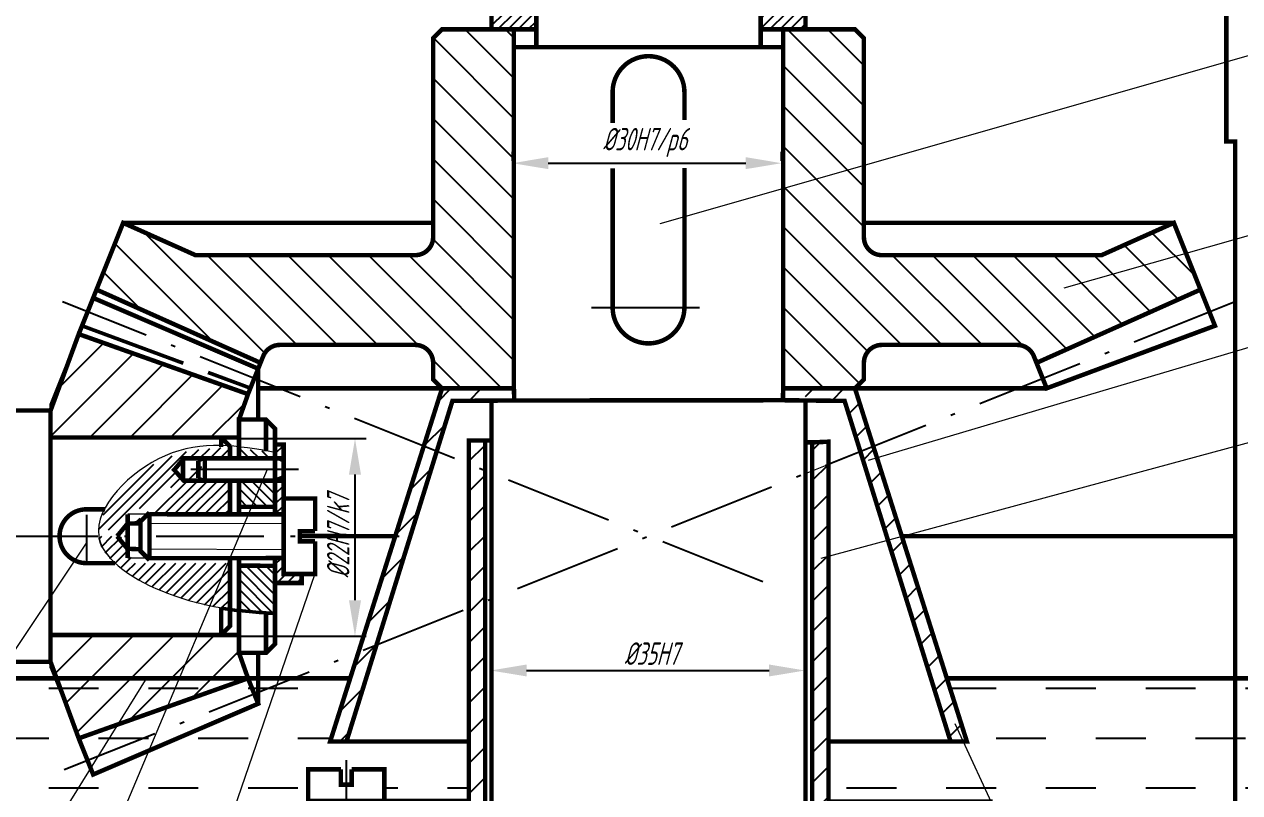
# Model space of a CAD drawing. Extents: x -10 to 1530, y -433 to 597.
# Drawn here: x 214 to 349.4, y 294 to 379.6 of the extents above; entities that cross this region are included whole.
import ezdxf

# ---------------------------------------------------------------- set-up
doc = ezdxf.new("R2010")
doc.units = 0
doc.header["$PDMODE"] = 3
doc.linetypes.add('ACAD_ISO02W100', pattern=[15, 12, -3])
doc.linetypes.add('ACAD_ISO10W100', pattern=[18.5, 12, -3, 0.5, -3])
doc.layers.get('DEFPOINTS').update_dxf_attribs({"linetype": 'CONTINUOUS'})
for name, color, linetype in [('ОСИ', 40, 'ACAD_ISO10W100'), ('ПРЕДВАРИТ', 5, 'CONTINUOUS'), ('ШТРИХОВКИ', 9, 'CONTINUOUS')]:
    doc.layers.add(name, color=color, linetype=linetype)
doc.layers.add('ОСНОВНОЙ', color=7, linetype='CONTINUOUS', lineweight=50)
doc.layers.add('РАЗМЕРЫ', color=140, linetype='CONTINUOUS', lineweight=9)
doc.styles.get("Standard").update_dxf_attribs({"font": 'txt.shx', "width": 0.6, "oblique": 15})
doc.dimstyles.get("Standard").update_dxf_attribs({"dimtxt": 2.5, "dimasz": 4, "dimexe": 1.25, "dimexo": 0.625, "dimtad": 1, "dimdec": 4, "dimdsep": 46, "dimlunit": 6, "dimtxsty": 'Standard', "dimcen": 2.5, "dimadec": 0, "dimazin": 0, "dimtfac": 1, "dimtdec": 4, "dimtmove": 0, "dimatfit": 3, "dimfxl": 0, "dimtolj": 1, "dimtzin": 0, "dimarcsym": 0})

# ---------------------------------------------------------------- blocks, each defined once
blk = doc.blocks.new('*D68')
at = {"layer": 'DEFPOINTS', "color": 0, "lineweight": 25}
for p in [(222.89, 333.4), (222.89, 311.4), (250.83, 311.4)]:
    blk.add_point(p, dxfattribs=at)
at = {"layer": 'РАЗМЕРЫ', "color": 0, "lineweight": -2}
for p, q in [((223.52, 333.4), (252.08, 333.4)), ((250.83, 329.4), (250.83, 315.4)), ((223.52, 311.4), (252.08, 311.4))]:
    blk.add_line(p, q, dxfattribs=at)
at = {"layer": 'РАЗМЕРЫ', "color": 0, "lineweight": 25}
for points in [[(250.16, 329.4), (251.5, 329.4), (250.83, 333.4)], [(250.16, 315.4), (251.5, 315.4), (250.83, 311.4)]]:
    blk.add_solid(points, dxfattribs=at)
at = {"layer": 'РАЗМЕРЫ', "color": 0, "insert": (248.96, 322.53), "char_height": 2.5, "attachment_point": 5, "rotation": 90}
blk.add_mtext('\\A1;%%c22H7/k7', dxfattribs=at)
blk = doc.blocks.new('*D76')
at = {"layer": 'DEFPOINTS', "color": 0, "lineweight": 25}
for p in [(268.37, 363.74), (298.37, 364.09), (298.37, 363.74)]:
    blk.add_point(p, dxfattribs=at)
at = {"layer": 'РАЗМЕРЫ', "color": 0, "lineweight": -2}
for p, q in [((268.37, 364.37), (268.37, 365.34)), ((298.37, 364.37), (298.37, 365.34)), ((272.37, 364.09), (294.37, 364.09))]:
    blk.add_line(p, q, dxfattribs=at)
at = {"layer": 'РАЗМЕРЫ', "color": 0, "lineweight": 25}
for points in [[(272.37, 364.76), (272.37, 363.43), (268.37, 364.09)], [(294.37, 364.76), (294.37, 363.43), (298.37, 364.09)]]:
    blk.add_solid(points, dxfattribs=at)
at = {"layer": 'РАЗМЕРЫ', "color": 0, "insert": (283.15, 366.39), "char_height": 2.5, "attachment_point": 5}
blk.add_mtext('\\A1;%%c30H7/p6', dxfattribs=at)
blk = doc.blocks.new('*D83')
at = {"layer": 'DEFPOINTS', "color": 0, "lineweight": 25}
for p in [(305.97, 468.89), (425.05, 231.44), (435.55, 231.44)]:
    blk.add_point(p, dxfattribs=at)
at = {"layer": 'РАЗМЕРЫ', "color": 0, "lineweight": -2}
for p, q in [((306.6, 468.89), (436.8, 468.89)), ((435.55, 464.89), (435.55, 235.44)), ((425.68, 231.44), (436.8, 231.44))]:
    blk.add_line(p, q, dxfattribs=at)
at = {"layer": 'РАЗМЕРЫ', "color": 0, "lineweight": 25}
for points in [[(434.88, 464.89), (436.22, 464.89), (435.55, 468.89)], [(434.88, 235.44), (436.22, 235.44), (435.55, 231.44)]]:
    blk.add_solid(points, dxfattribs=at)
at = {"layer": 'РАЗМЕРЫ', "color": 0, "insert": (433.67, 345.2), "char_height": 2.5, "attachment_point": 5, "rotation": 90}
blk.add_mtext('\\A1;238', dxfattribs=at)
blk = doc.blocks.new('*D84')
at = {"layer": 'DEFPOINTS', "color": 0, "lineweight": 25}
for p in [(51.5, 322.4), (283.37, 219.12), (283.37, 173.74)]:
    blk.add_point(p, dxfattribs=at)
at = {"layer": 'РАЗМЕРЫ', "color": 0, "lineweight": -2}
for p, q in [((51.5, 321.78), (51.5, 172.49)), ((283.37, 218.49), (283.37, 172.49)), ((55.5, 173.74), (279.37, 173.74))]:
    blk.add_line(p, q, dxfattribs=at)
at = {"layer": 'РАЗМЕРЫ', "color": 0, "lineweight": 25}
for points in [[(55.5, 174.41), (55.5, 173.07), (51.5, 173.74)], [(279.37, 174.41), (279.37, 173.07), (283.37, 173.74)]]:
    blk.add_solid(points, dxfattribs=at)
at = {"layer": 'РАЗМЕРЫ', "color": 0, "insert": (171.21, 175.62), "char_height": 2.5, "attachment_point": 5}
blk.add_mtext('\\A1;232', dxfattribs=at)
blk = doc.blocks.new('*D85')
at = {"layer": 'DEFPOINTS', "color": 0, "lineweight": 25}
for p in [(51.5, 304.73), (408.75, 231.44), (408.75, 161.1)]:
    blk.add_point(p, dxfattribs=at)
at = {"layer": 'РАЗМЕРЫ', "color": 0, "lineweight": -2}
for p, q in [((51.5, 304.1), (51.5, 159.85)), ((408.75, 230.82), (408.75, 159.85)), ((55.5, 161.1), (404.75, 161.1))]:
    blk.add_line(p, q, dxfattribs=at)
at = {"layer": 'РАЗМЕРЫ', "color": 0, "lineweight": 25}
for points in [[(55.5, 161.76), (55.5, 160.43), (51.5, 161.1)], [(404.75, 161.76), (404.75, 160.43), (408.75, 161.1)]]:
    blk.add_solid(points, dxfattribs=at)
at = {"layer": 'РАЗМЕРЫ', "color": 0, "insert": (260.38, 162.97), "char_height": 2.5, "attachment_point": 5}
blk.add_mtext('\\A1;358', dxfattribs=at)
blk = doc.blocks.new('*D93')
at = {"layer": 'DEFPOINTS', "color": 0, "lineweight": 25}
for p in [(265.96, 307.62), (300.98, 307.57), (300.98, 307.57)]:
    blk.add_point(p, dxfattribs=at)
at = {"layer": 'РАЗМЕРЫ', "color": 0, "lineweight": -2}
for p, q in [((300.98, 308.2), (300.98, 308.82)), ((269.96, 307.57), (296.98, 307.57)), ((265.96, 306.99), (265.96, 306.32))]:
    blk.add_line(p, q, dxfattribs=at)
at = {"layer": 'РАЗМЕРЫ', "color": 0, "lineweight": 25}
for points in [[(269.96, 308.24), (269.96, 306.91), (265.96, 307.57)], [(296.98, 308.24), (296.98, 306.91), (300.98, 307.57)]]:
    blk.add_solid(points, dxfattribs=at)
at = {"layer": 'РАЗМЕРЫ', "color": 0, "insert": (281.93, 309.45), "char_height": 2.5, "attachment_point": 5}
blk.add_mtext('\\A1;   %%c35H7', dxfattribs=at)

msp = doc.modelspace()

# ---------------------------------------------------------------- hatches: boundary and pattern name
at = {"layer": 'ОСНОВНОЙ', "lineweight": 25}
h = msp.add_hatch(dxfattribs=at)
h.set_pattern_fill('DASH', color=256, scale=1.75, style=0)
h.paths.add_polyline_path([(250.29589, 306.70284), (212.08867, 306.70284), (212.08867, 299.5312), (211.16046, 301.92351), (211.16046, 293.5312), (208.16046, 290.5312), (208.16046, 275.06928), (209.65047, 271.57027), (213.16046, 270.06928), (240.19443, 270.06928), (241.76288, 270.82832), (242.18682, 271.89496), (243.60228, 288.07371), (245.59467, 290.8844), (245.61724, 296.5581), (249.25919, 296.5581), (249.25919, 294.8581), (250.45919, 294.8581), (250.45919, 296.5581), (254.10114, 296.5581), (254.10114, 293.0581), (263.5255, 293.0581), (263.5255, 299.66398), (248.0647, 299.66419)])
h.paths.add_polyline_path([(316.7795, 306.70284), (358.91492, 306.70284), (358.91492, 275.06928), (357.48545, 271.56909), (353.91492, 270.06928), (326.88095, 270.06928), (325.50093, 270.62168), (324.86214, 271.99826), (323.47311, 288.07371), (321.529, 290.98278), (321.64074, 292.97931), (303.59817, 292.97931), (303.64109, 299.66419), (319.01069, 299.66419)])
at = {"layer": 'ШТРИХОВКИ'}
h = msp.add_hatch(dxfattribs=at)
h.set_pattern_fill('ANSI31', color=0, scale=1.5, style=0)
h.paths.add_polyline_path([(315.03769, 395.51219), (315.03769, 400.51219), (314.03769, 400.51219), (314.03769, 416.51219), (313.03769, 416.51219), (309.53769, 416.51219), (309.53769, 405.51219), (309.53769, 383.51616), (329.89683, 389.47652), (328.73567, 389.47652, -0.388878732), (326.74328, 391.30221), (324.53769, 416.51219), (321.03769, 416.51219), (320.03769, 416.51219), (320.03769, 404.51219), (320.03769, 400.51219), (319.03769, 400.51219), (319.03769, 395.51219), (317.03769, 394.35749)])
h.paths.add_polyline_path([(342.91492, 391.49786), (339.91492, 391.49786, -0.417324288), (337.84114, 389.47652), (329.89683, 389.47652), (309.53769, 383.51616), (309.53769, 381.68207), (342.91492, 381.68207), (342.91492, 382.49786)])
h.paths.add_polyline_path([(366.91492, 386.49786, 0.414213562), (361.91492, 391.49786), (358.91492, 391.49786), (358.91492, 382.49786), (358.91492, 378.27184), (366.91492, 380.55552)])
h.paths.add_polyline_path([(366.91492, 380.55552), (358.91492, 378.27184), (358.91492, 372.49786), (358.91492, 358.24897), (366.91492, 360.5371)])
edge = h.paths.add_edge_path()
edge.add_line((366.91492, 360.5371), (358.91492, 358.24897))
edge.add_line((358.91492, 358.24897), (358.91492, 322.5312))
edge.add_line((358.91492, 322.5312), (376.83655, 322.5312))
edge.add_spline(control_points=[(376.83655, 322.5312), (376.77273, 326.53727), (376.14313, 330.53424), (375.51353, 334.5312)], knot_values=[0, 0, 0, 0, 12.072712328, 12.072712328, 12.072712328, 12.072712328], degree=3, periodic=0)
edge.add_line((375.51353, 334.5312), (368.91492, 334.5312))
edge.add_arc((368.91492, 336.5312), 2, 180, 270, ccw=False)
edge.add_line((366.91492, 336.5312), (366.91492, 360.5371))
h = msp.add_hatch(dxfattribs=at)
h.set_pattern_fill('ANSI31', color=0, scale=0.25, style=0)
h.paths.add_polyline_path([(271.03769, 380.81604), (266.03769, 380.81604), (266.03769, 379.01219), (268.53769, 379.01219), (271.03769, 379.01219)])
h.paths.add_polyline_path([(301.03769, 380.81604), (296.03769, 380.81604), (296.03769, 379.01219), (298.53769, 379.01219), (301.03769, 379.01219)])
h = msp.add_hatch(dxfattribs=at)
h.set_pattern_fill('ANSI31', color=0, angle=90, style=0)
h.paths.add_polyline_path([(268.53769, 379.01219), (260.53769, 379.01219), (259.53769, 378.01219), (259.53769, 355.84456, -0.414213562), (257.53769, 353.84456), (233.05594, 353.84456), (225.00252, 357.44221), (222.02925, 350.00848), (240.30436, 341.84456), (240.60143, 342.58729, -0.30668517), (242.4584, 343.84456), (257.53769, 343.84456, -0.414213562), (259.53769, 341.84456), (259.53769, 340.01219), (260.53769, 339.01219), (268.53769, 339.01219)])
h.paths.add_polyline_path([(342.07286, 357.44221), (334.01945, 353.84456), (309.53769, 353.84456, -0.414213562), (307.53769, 355.84456), (307.53769, 378.01219), (306.53769, 379.01219), (298.53769, 379.01219), (298.53769, 339.01219), (306.53769, 339.01219), (307.53769, 340.01219), (307.53769, 341.84456, -0.414213562), (309.53769, 343.84456), (324.61699, 343.84456, -0.30668517), (326.47396, 342.58729), (326.77103, 341.84456), (345.04614, 350.00848)])
h = msp.add_hatch(dxfattribs=at)
h.set_pattern_fill('ANSI31', color=0, style=0)
h.paths.add_polyline_path([(220.04614, 345.05036), (216.91046, 336.5312), (216.91046, 333.5312), (235.91046, 333.5312), (237.91046, 333.5312), (237.91046, 335.5312), (237.91046, 335.8594), (238.91046, 338.35957)])
h.paths.add_polyline_path([(216.91046, 311.5312), (216.91046, 308.5312), (220.04614, 300.01205), (238.91046, 306.70284), (237.91046, 309.20301), (237.91046, 311.5312), (235.91046, 311.5312)])
at = {"layer": 'ШТРИХОВКИ', "lineweight": -3}
h = msp.add_hatch(dxfattribs=at)
h.set_pattern_fill('ANSI31', color=0, scale=0.75, style=0)
h.paths.add_polyline_path([(249.88055, 299.66419), (253.22372, 310.40648), (259.93513, 331.97156), (261.68938, 337.6083), (266.03769, 337.65442), (266.03769, 339.01219), (260.53769, 339.01219), (258.4892, 332.54989), (251.21527, 309.60316), (248.0647, 299.66419)])
h.paths.add_polyline_path([(317.19484, 299.66419), (319.01069, 299.66419), (308.58619, 332.54989), (306.53769, 339.01219), (301.03769, 339.01219), (301.03769, 337.65442), (305.38601, 337.6083), (307.14025, 331.97156)])
h = msp.add_hatch(dxfattribs=at)
h.set_pattern_fill('ANSI31', color=0, scale=0.75, style=0)
h.paths.add_polyline_path([(303.59817, 300.52663), (303.59817, 333.06226), (301.78232, 332.98278), (301.78232, 290.98278), (321.529, 290.98278), (321.64074, 292.97931), (303.59817, 292.97931)])
h.paths.add_polyline_path([(263.5255, 300.60541), (263.5255, 333.19736), (265.34134, 333.19736), (265.34134, 291.06156), (252.35919, 291.06156), (252.35919, 293.0581), (263.5255, 293.0581)])
at = {"layer": 'ШТРИХОВКИ'}
h = msp.add_hatch(dxfattribs=at)
h.set_pattern_fill('ANSI31', color=0, scale=0.25, style=0)
edge = h.paths.add_edge_path()
edge.add_spline(control_points=[(222.27768, 322.5312), (222.27781, 320.11632), (229.1167, 315.91946), (234.71742, 314.66347), (236.91046, 314.36507)], knot_values=[21.858048767, 21.858048767, 21.858048767, 21.858048767, 31.817345487, 38.670397139, 38.670397139, 38.670397139, 38.670397139], degree=3, periodic=0)
edge.add_line((236.91046, 314.36507), (236.91046, 319.5312))
edge.add_line((236.91046, 319.5312), (228.91046, 319.5312))
edge.add_line((228.91046, 319.5312), (225.91046, 319.5312))
edge.add_line((225.91046, 319.5312), (225.91046, 320.5312))
edge.add_line((225.91046, 320.5312), (224.75576, 322.5312))
edge.add_line((224.75576, 322.5312), (222.27768, 322.5312))
edge = h.paths.add_edge_path()
edge.add_line((224.32193, 322.5312), (225.50663, 323.93176))
edge.add_line((225.50663, 323.93176), (226.92595, 323.93176))
edge.add_line((226.92595, 323.93176), (227.72362, 324.97101))
edge.add_line((227.72362, 324.97101), (236.53863, 324.97101))
edge.add_line((236.53863, 324.97101), (236.91046, 324.97101))
edge.add_line((236.91046, 324.97101), (236.91046, 328.71648))
edge.add_line((236.91046, 328.71648), (231.66701, 328.71648))
edge.add_line((231.66701, 328.71648), (230.79881, 330.0524))
edge.add_line((230.79881, 330.0524), (231.66701, 331.10468))
edge.add_line((231.66701, 331.10468), (236.91046, 331.10468))
edge.add_line((236.91046, 331.10468), (236.91046, 332.43146))
edge.add_line((222.27768, 322.5312), (222.27768, 323.55583))
edge.add_line((222.27768, 323.55583), (222.97515, 325.5312))
edge.add_line((222.97515, 325.5312), (224.52079, 327.52077))
edge.add_line((224.52079, 327.52077), (226.92134, 329.70337))
edge.add_line((226.92134, 329.70337), (229.5765, 331.2312))
edge.add_line((229.5765, 331.2312), (232.66812, 332.14062))
edge.add_line((232.66812, 332.14062), (236.99639, 332.50439))
h = msp.add_hatch(dxfattribs=at)
h.set_pattern_fill('ANSI31', color=0, scale=0.25, angle=90, style=0)
edge = h.paths.add_edge_path()
edge.add_line((241.91046, 319.23108), (237.91046, 319.25797))
edge.add_line((237.91046, 319.25797), (237.91046, 314.2422))
edge.add_spline(control_points=[(237.91046, 314.2422), (239.26252, 314.09285), (240.58649, 314.01019), (241.91046, 313.92753)], knot_values=[39.718167385, 39.718167385, 39.718167385, 39.718167385, 43.991498237, 43.991498237, 43.991498237, 43.991498237], degree=3, periodic=0)
edge.add_line((241.91046, 313.92753), (241.91046, 319.23108))
h.paths.add_polyline_path([(237.91046, 325.80444), (241.91046, 325.80444), (241.91046, 328.71648), (237.91046, 328.71648)])
edge = h.paths.add_edge_path()
edge.add_line((237.91046, 332.36932), (237.91046, 331.21462))
edge.add_line((237.91046, 331.21462), (242.10079, 331.21462))
edge.add_line((242.10079, 331.21462), (241.91046, 331.87531))
edge.add_line((241.91046, 331.87531), (240.91046, 331.99735))
edge.add_line((240.91046, 331.99735), (237.91046, 332.36349))
at = {"layer": 'ШТРИХОВКИ', "lineweight": 25}
h = msp.add_hatch(dxfattribs=at)
h.set_pattern_fill('ANSI31', color=0, scale=0.25, style=0)
h.paths.add_polyline_path([(242.88764, 320.09686), (242.88764, 318.31894), (244.88764, 318.31894), (244.88764, 317.31894), (241.91046, 317.31894), (241.91046, 320.09686)])
edge = h.paths.add_edge_path()
edge.add_line((242.88764, 330.91947), (242.88764, 332.74347))
edge.add_line((242.88764, 332.74347), (241.91046, 332.74347))
edge.add_line((241.91046, 332.74347), (241.91046, 331.21462))
edge.add_line((241.91046, 331.21462), (242.88764, 330.82595))
edge.add_line((242.88764, 329.10514), (241.91046, 328.71648))
edge.add_line((241.91046, 328.71648), (241.91046, 324.96507))
edge.add_line((241.91046, 324.96507), (242.88764, 324.96507))
edge.add_line((242.88764, 324.96507), (242.88764, 329.01163))

# ---------------------------------------------------------------- linework, layer by layer
at = {"layer": 'ОСИ', "color": 0}
for p, q in [((296.26129, 317.44213), (218.25551, 348.64222)), ((348.77804, 348.62548), (218.42189, 296.48674)), ((277.20278, 348.01219), (290.26645, 348.01219)), ((244.5405, 329.96565), (229.5953, 329.96565)), ((220.91046, 324.92428), (220.91046, 319.51119)), ((43.66046, 322.5312), (255.76177, 322.5312)), ((249.85919, 297.59164), (249.85919, 279.13874))]:
    msp.add_line(p, q, dxfattribs=at)
at = {"layer": 'ОСНОВНОЙ'}
for p, q in [((347.91492, 381.49786), (347.91492, 366.49786)), ((347.91492, 366.49786), (348.91492, 366.49786)), ((348.91492, 366.49786), (348.91857, 274.85203))]:
    msp.add_line(p, q, dxfattribs=at)
at = {"layer": 'ОСНОВНОЙ', "linetype": 'ACAD_ISO02W100'}
msp.add_line((220.41751, 345.97885), (239.17149, 339.01219), dxfattribs=at)
at = {"layer": 'ОСНОВНОЙ', "color": 7, "lineweight": 0}
for p, q in [((260.53769, 339.01219), (258.4892, 332.54989)), ((266.03769, 339.01219), (260.53769, 339.01219)), ((306.53769, 339.01219), (301.03769, 339.01219)), ((308.58619, 332.54989), (306.53769, 339.01219)), ((259.93513, 331.97156), (261.68938, 337.6083)), ((261.68938, 337.6083), (266.03769, 337.65442)), ((305.38601, 337.6083), (301.03769, 337.65442)), ((301.03769, 337.65442), (301.03769, 329.53071)), ((301.03769, 337.65442), (305.38601, 337.6083)), ((307.14025, 331.97156), (305.38601, 337.6083)), ((305.38601, 337.6083), (307.14025, 331.97156)), ((258.4892, 332.54989), (251.21527, 309.60316)), ((253.22372, 310.40648), (259.93513, 331.97156)), ((307.14025, 331.97156), (317.19484, 299.66419)), ((319.01069, 299.66419), (308.58619, 332.54989)), ((249.88055, 299.66419), (253.22372, 310.40648)), ((251.21527, 309.60316), (248.0647, 299.66419)), ((248.0647, 299.66419), (249.88055, 299.66419)), ((317.19484, 299.66419), (319.01069, 299.66419))]:
    msp.add_line(p, q, dxfattribs=at)
at = {"layer": 'ОСНОВНОЙ', "color": 40, "lineweight": 0}
for p, q in [((259.93513, 331.97156), (258.4892, 332.54989)), ((258.4892, 332.54989), (259.93513, 331.97156)), ((308.58619, 332.54989), (307.14025, 331.97156))]:
    msp.add_line(p, q, dxfattribs=at)
at = {"layer": 'ОСНОВНОЙ', "color": 0, "lineweight": 0}
for p, q in [((301.03769, 329.53071), (307.14025, 331.97156)), ((307.14025, 331.97156), (308.58619, 332.54989))]:
    msp.add_line(p, q, dxfattribs=at)
at = {"layer": 'ОСНОВНОЙ', "lineweight": 20}
for p, q in [((228.50663, 324.97101), (225.50663, 324.97101)), ((227.92595, 323.94526), (242.88764, 324.00152)), ((227.92595, 321.11715), (242.88764, 321.06089)), ((228.50663, 320.0914), (225.50663, 320.0914))]:
    msp.add_line(p, q, dxfattribs=at)
at = {"layer": 'ОСНОВНОЙ', "const_width": 0.5}
for points in [[(271.03769, 433.01219), (271.03769, 377.01219), (296.03769, 377.01219), (296.03769, 433.01219), (271.03769, 433.01219)], [(347.91492, 381.49786), (347.91492, 366.49786), (348.91492, 366.49786), (348.91359, 274.85203), (352.91492, 274.85203), (353.91492, 275.85203), (353.91492, 381.68207)], [(266.03769, 380.81604), (266.03769, 379.01219)], [(301.03769, 380.81604), (301.03769, 379.01219)], [(268.53769, 379.01219), (271.03769, 379.01219)], [(298.53769, 379.01219), (296.03769, 379.01219)], [(268.53769, 377.01219), (271.03769, 377.01219)], [(298.53769, 377.01219), (296.03769, 377.01219)], [(279.53769, 372.01219), (279.53769, 368.55592)], [(225.00252, 357.44221), (259.53769, 357.44221)], [(342.07286, 357.44221), (307.53769, 357.44221)], [(238.91046, 338.35957), (240.04333, 341.19194), (221.65788, 349.07999), (220.04614, 345.05036)], [(222.02925, 350.00848), (221.65788, 349.07999)], [(326.77103, 341.84456), (327.90389, 339.01219), (346.65788, 345.97885), (345.04614, 350.00848)], [(237.91046, 335.5312), (238.91046, 338.35957), (220.04614, 345.05036), (216.91046, 336.5312), (216.91046, 333.5312)], [(240.30436, 341.84456), (240.04333, 341.19194)], [(240.04333, 335.5312), (240.04333, 341.19194)], [(268.53769, 339.01219), (240.04333, 339.01219)], [(262.72961, 299.66419), (248.0647, 299.66419), (260.53769, 339.01219), (268.53769, 339.01219), (268.57686, 337.65442), (261.68938, 337.6083), (249.88055, 299.66419)], [(303.64109, 299.66419), (319.01069, 299.66419), (306.53769, 339.01219), (298.53769, 339.01219), (298.52206, 337.6811), (305.38601, 337.6083), (317.19484, 299.66419)], [(327.90389, 339.01219), (306.53769, 339.01219)], [(266.03769, 337.65442), (266.03769, 290.76543), (301.03769, 290.76543), (301.03769, 337.65442)], [(212.08867, 308.5312), (216.91046, 308.5312), (216.91046, 336.5312), (212.08867, 336.5312), (212.08867, 308.5312)], [(241.91046, 328.71648), (241.91046, 334.5312), (240.91046, 335.5312), (237.91046, 335.5312), (237.91046, 331.12608)], [(240.91046, 335.5312), (240.91046, 331.99735)], [(216.91046, 333.5312), (235.91046, 333.5312), (236.91046, 332.5312), (236.91046, 332.5312)], [(235.91046, 332.45306), (235.91046, 333.5312)], [(235.91046, 333.5312), (237.91046, 333.5312)], [(230.79881, 330.0524), (230.79881, 330.0524), (230.79881, 330.0524), (231.81477, 331.28377), (231.81477, 331.28377)], [(230.5184, 330.1144), (230.5184, 330.1144), (230.5184, 330.1144), (231.81477, 328.64733), (231.81477, 328.64733)], [(237.91046, 326.5312), (237.91046, 325.5312)], [(225.50663, 322.5312), (225.50663, 324.97101)], [(224.32193, 322.5312), (224.32193, 322.5312), (224.32193, 322.5312), (225.47663, 323.93073), (226.92595, 323.98052)], [(224.32193, 322.5312), (224.32193, 322.5312), (224.32193, 322.5312), (225.47663, 321.13168), (226.92595, 321.08189)], [(225.50663, 322.5312), (225.50663, 320.0914)], [(311.76203, 322.5312), (348.91667, 322.5312)], [(216.91046, 311.5312), (235.91046, 311.5312), (236.91046, 312.5312), (236.91046, 320.09133)], [(237.91046, 314.2422), (237.91046, 319.25797), (241.91046, 319.23108), (241.91046, 310.5312), (240.91046, 309.5312), (237.91046, 309.5312), (237.91046, 314.2422)], [(235.91046, 314.5158), (235.91046, 311.5312)], [(240.91046, 313.991), (240.91046, 309.5312)], [(237.91046, 309.5312), (238.91046, 306.70284), (220.04614, 300.01205), (216.91046, 308.5312), (216.91046, 311.5312)], [(235.91046, 311.5312), (237.91046, 311.5312)], [(240.04333, 309.5312), (240.04333, 303.87047)], [(238.91046, 306.70284), (240.04333, 303.87047), (221.65788, 295.98242), (220.04614, 300.01205)], [(248.0647, 299.66419), (249.88055, 299.66419), (263.5255, 299.66398)]]:
    msp.add_lwpolyline(points, dxfattribs=at)
for points in [[(268.53769, 339.01219), (260.53769, 339.01219), (259.53769, 340.01219), (259.53769, 341.84456, 0.414213562), (257.53769, 343.84456), (242.4584, 343.84456, 0.30668517), (240.60143, 342.58729), (240.30436, 341.84456), (222.02925, 350.00848), (225.00252, 357.44221), (233.05594, 353.84456), (257.53769, 353.84456, 0.414213562), (259.53769, 355.84456), (259.53769, 378.01219), (260.53769, 379.01219), (268.53769, 379.01219), (268.53769, 339.01219)], [(298.53769, 339.01219), (306.53769, 339.01219), (307.53769, 340.01219), (307.53769, 341.84456, -0.414213562), (309.53769, 343.84456), (324.61699, 343.84456, -0.30668517), (326.47396, 342.58729), (326.77103, 341.84456), (345.04614, 350.00848), (342.07286, 357.44221), (334.01945, 353.84456), (309.53769, 353.84456, -0.414213562), (307.53769, 355.84456), (307.53769, 378.01219), (306.53769, 379.01219), (298.53769, 379.01219), (298.53769, 339.01219)], [(287.53769, 368.91109), (287.53769, 372.01219, 1), (279.53769, 372.01219)], [(279.53769, 363.51337), (279.53769, 348.01219, 1), (287.53769, 348.01219), (287.53769, 363.56281)], [(222.97515, 325.5312), (220.91046, 325.5312, 1), (220.91046, 319.5312), (224.09081, 319.5312)]]:
    msp.add_lwpolyline(points, format="xyb", dxfattribs=at)
at = {"layer": 'ОСНОВНОЙ', "lineweight": 25, "const_width": 0.5}
for points in [[(268.57686, 337.65442), (298.52206, 337.6811)], [(265.34134, 333.19736), (266.03769, 333.19736)], [(301.78232, 332.98278), (301.03769, 332.98278)], [(301.78232, 290.98278), (301.78232, 332.98278)], [(236.91046, 332.5312), (236.91046, 331.43951)], [(242.88764, 330.82595), (242.88764, 332.74347), (241.91046, 332.74347), (241.91046, 332.74347)], [(231.66701, 331.21462), (231.66701, 329.96555)], [(234.16117, 331.21462), (231.66701, 331.21462)], [(233.37432, 329.91947), (233.37432, 330.91947)], [(242.88764, 331.21462), (234.10079, 331.21462)], [(234.10079, 331.21462), (234.10079, 328.74631)], [(242.88764, 329.91947), (242.88764, 330.91947)], [(231.66701, 328.71648), (231.66701, 329.96555)], [(233.37432, 330.01163), (233.37432, 329.01163)], [(242.88764, 329.10514), (241.91046, 328.71648), (241.91046, 324.96507), (242.88764, 324.96507), (242.88764, 329.01163)], [(242.88764, 330.01163), (242.88764, 329.01163)], [(234.16117, 328.71648), (231.66701, 328.71648)], [(242.10079, 328.71648), (234.10079, 328.71648)], [(236.91046, 328.71648), (236.91046, 324.97351)], [(237.91046, 325.80444), (241.91046, 325.80444), (241.91046, 328.71648), (237.91046, 328.71648), (237.91046, 325.80444)], [(241.91046, 328.71648), (242.88764, 328.71648)], [(226.92595, 322.38506), (226.92595, 322.38506), (226.92595, 324.17333), (227.92595, 325.17333)], [(227.92595, 325.17333), (227.92595, 322.41385), (227.92595, 322.41385)], [(227.92595, 324.98052), (242.88764, 324.96399)], [(237.91046, 325.80444), (237.91046, 325.5312)], [(237.91046, 325.80444), (237.91046, 324.96949)], [(241.91046, 325.83133), (241.91046, 324.96507)], [(226.92595, 322.67735), (226.92595, 322.67735), (226.92595, 320.88908), (227.92595, 319.88908)], [(227.92595, 319.88908), (227.92595, 322.64856), (227.92595, 322.64856)], [(227.92595, 320.08189), (242.88764, 320.09842)], [(237.91046, 319.25797), (237.91046, 320.09292)], [(241.91046, 319.23108), (241.91046, 320.09686)], [(241.91046, 320.09686), (242.88764, 320.09686), (242.88764, 318.31894)], [(242.88764, 320.09686), (242.88764, 318.31894), (244.88764, 318.31894), (244.88764, 317.31894), (241.91046, 317.31894), (241.91046, 320.09686), (242.88764, 320.09686), (242.88764, 318.31894)], [(238.91046, 306.70284), (212.08867, 306.70284)], [(238.91046, 306.70284), (250.29589, 306.70284)], [(316.7795, 306.70284), (348.9173, 306.70284), (358.91492, 306.70284)]]:
    msp.add_lwpolyline(points, dxfattribs=at)
at = {"layer": 'ОСНОВНОЙ'}
for points, const_width in [([(263.5255, 300.60541), (263.5255, 300.60541), (263.5255, 333.19736), (265.34134, 333.19736), (265.34134, 291.06156), (252.35919, 291.06156), (252.35919, 293.0581), (263.5255, 293.0581), (263.5255, 300.60541)], 0.5), ([(303.59817, 300.52663), (303.59817, 300.52663), (303.59817, 333.06226), (301.78232, 332.98278), (301.78232, 290.98278), (321.529, 290.98278), (321.64074, 292.97931), (303.59817, 292.97931), (303.59817, 300.52663)], 0.5), ([(234.16117, 331.21462), (234.16117, 331.21462), (233.20387, 330.74176), (233.20387, 330.74176), (234.16117, 331.21462)], 0.23643), ([(242.10079, 331.21462), (242.10079, 331.21462), (243.05809, 330.74176), (243.05809, 330.74176), (242.10079, 331.21462)], 0.23643), ([(234.16117, 328.71648), (234.16117, 328.71648), (233.20387, 329.18934), (233.20387, 329.18934), (234.16117, 328.71648)], 0.23643), ([(242.10079, 328.71648), (242.10079, 328.71648), (243.05809, 329.18934), (243.05809, 329.18934), (242.10079, 328.71648)], 0.23643)]:
    msp.add_lwpolyline(points, close=True, dxfattribs=dict(at, const_width=const_width))
at = {"layer": 'ОСНОВНОЙ', "lineweight": -3, "const_width": 0.5}
for points in [[(246.38764, 323.10152), (246.38764, 326.74347), (242.88764, 326.74347), (242.88764, 322.49347)], [(246.38764, 321.96089), (246.38764, 318.31894), (242.88764, 318.31894), (242.88764, 322.56894)], [(246.38764, 323.10152), (244.68764, 323.10152), (244.68764, 322.49992)], [(244.68764, 322.56249), (255.31335, 322.5312)], [(246.38764, 321.96089), (244.68764, 321.96089), (244.68764, 322.56249)], [(249.25919, 296.5581), (245.61724, 296.5581), (245.61724, 293.0581), (249.86724, 293.0581)], [(249.25919, 296.5581), (249.25919, 294.8581), (249.86079, 294.8581)], [(250.45919, 296.5581), (254.10114, 296.5581), (254.10114, 293.0581), (249.85114, 293.0581)], [(250.45919, 296.5581), (250.45919, 294.8581), (249.85759, 294.8581)]]:
    msp.add_lwpolyline(points, dxfattribs=at)
at = {"layer": 'ОСНОВНОЙ', "lineweight": 5}
msp.add_spline([(241.91046, 331.87531), (229.67233, 331.49375), (222.27768, 322.5312), (229.94576, 316.17604), (241.91046, 313.92753)], degree=3, dxfattribs=at)
msp.add_open_spline([(222.27768, 322.5312), (222.27773, 321.5165), (223.14917, 320.48922), (224.09081, 319.5312)], degree=3, dxfattribs=at)
at = {"layer": 'ОСНОВНОЙ'}
for points in [[(235.91046, 314.5158), (236.24611, 314.46006), (236.57931, 314.41013), (236.91046, 314.36507)], [(236.91046, 314.36507), (237.24576, 314.31945), (237.57896, 314.27882), (237.91046, 314.2422)], [(237.91046, 314.2422), (238.92227, 314.13044), (239.91834, 314.05602), (240.91046, 313.991)], [(240.91046, 313.991), (241.24409, 313.96913), (241.57728, 313.94833), (241.91046, 313.92753)]]:
    msp.add_open_spline(points, degree=3, dxfattribs=at)
at = {"layer": 'ПРЕДВАРИТ'}
for p, q in [((271.03769, 377.01219), (271.03769, 433.01219)), ((296.03769, 377.01219), (296.03769, 411.01219)), ((266.03769, 380.81604), (266.03769, 379.01219)), ((301.03769, 380.81604), (301.03769, 379.01219)), ((301.03769, 380.81604), (301.03769, 379.01219)), ((259.53769, 378.01219), (260.53769, 379.01219)), ((259.53769, 378.01219), (259.53769, 355.84456)), ((271.03769, 379.01219), (260.53769, 379.01219)), ((268.53769, 379.01219), (268.53769, 339.01219)), ((306.53769, 379.01219), (296.03769, 379.01219)), ((298.53769, 379.01219), (298.53769, 339.01219)), ((306.53769, 379.01219), (307.53769, 378.01219)), ((307.53769, 378.01219), (307.53769, 355.84456)), ((268.53769, 377.01219), (298.53769, 377.01219)), ((279.53769, 372.01219), (279.53769, 369.0866)), ((287.53769, 372.01219), (287.53769, 368.91109)), ((216.91046, 337.21061), (225.00252, 357.44221)), ((233.05594, 353.84456), (225.00252, 357.44221)), ((225.00252, 357.44221), (259.53769, 357.44221)), ((342.07286, 357.44221), (307.53769, 357.44221)), ((334.01945, 353.84456), (342.07286, 357.44221)), ((346.65788, 345.97885), (342.07286, 357.44221)), ((257.53769, 353.84456), (233.05594, 353.84456)), ((309.53769, 353.84456), (334.01945, 353.84456)), ((222.02925, 350.00848), (240.30436, 341.84456)), ((345.04614, 350.00848), (326.77103, 341.84456)), ((221.65788, 349.07999), (240.04333, 341.19194)), ((346.65788, 345.97885), (327.90389, 339.01219)), ((220.04614, 345.05036), (238.91046, 338.35957)), ((257.53769, 343.84456), (242.4584, 343.84456)), ((324.61699, 343.84456), (309.53769, 343.84456)), ((240.60143, 342.58729), (237.91046, 335.8594)), ((259.53769, 341.84456), (259.53769, 340.01219)), ((259.53769, 341.84456), (259.53769, 340.01219)), ((307.53769, 341.84456), (307.53769, 340.01219)), ((326.47396, 342.58729), (327.90389, 339.01219)), ((240.04333, 335.5312), (240.04333, 341.19194)), ((260.53769, 339.01219), (259.53769, 340.01219)), ((306.53769, 339.01219), (307.53769, 340.01219)), ((216.91046, 336.5312), (212.08867, 336.5312)), ((216.91046, 307.8518), (216.91046, 337.21061)), ((237.91046, 335.5312), (240.91046, 335.5312)), ((241.91046, 334.5312), (240.91046, 335.5312)), ((216.91046, 333.5312), (237.91046, 333.5312)), ((236.91046, 332.5312), (235.91046, 333.5312)), ((220.91046, 325.5312), (222.97515, 325.5312)), ((311.76203, 322.5312), (348.91667, 322.5312)), ((220.91046, 319.5312), (224.09081, 319.5312)), ((225.91046, 319.5312), (225.91046, 319.5312)), ((236.91046, 319.5312), (236.91046, 312.5312)), ((235.91046, 314.5158), (235.91046, 311.5312)), ((240.91046, 309.5312), (240.91046, 313.991)), ((216.91046, 311.5312), (237.91046, 311.5312)), ((236.91046, 312.5312), (235.91046, 311.5312)), ((241.91046, 310.5312), (240.91046, 309.5312)), ((237.91046, 309.5312), (240.91046, 309.5312)), ((240.04333, 303.87047), (237.91046, 309.20301)), ((240.04333, 303.87047), (240.04333, 309.5312)), ((216.91046, 308.5312), (212.08867, 308.5312)), ((216.91046, 307.8518), (221.65788, 295.98242)), ((220.04614, 300.01205), (238.91046, 306.70284)), ((221.65788, 295.98242), (240.04333, 303.87047))]:
    msp.add_line(p, q, dxfattribs=at)
for centre, radius, start, end in [((283.53769, 372.01219), 4, 0, 180), ((257.53769, 355.84456), 2, 270, 0), ((309.53769, 355.84456), 2, 180, 270), ((283.53769, 348.01219), 4, 180, 0), ((242.4584, 341.84456), 2, 90, 158.2), ((257.53769, 341.84456), 2, 0, 90), ((309.53769, 341.84456), 2, 90, 180), ((324.61699, 341.84456), 2, 21.8, 90), ((220.91046, 322.5312), 3, 90, 270)]:
    msp.add_arc(centre, radius, start, end, dxfattribs=at)
at = {"layer": 'РАЗМЕРЫ', "color": 0}
for p, q in [((399.79222, 390.15923), (284.80913, 357.33612)), ((399.79222, 370.15923), (329.83045, 350.14897)), ((399.79222, 358.2382), (308.00978, 330.97074)), ((399.79222, 346.29989), (302.75651, 320.06247)), ((190.26528, 209.38757), (241.07024, 330.01622)), ((146.47146, 210.48938), (220.91046, 321.75874)), ((209.2519, 210.15923), (246.37992, 318.36826)), ((167.83531, 210.15923), (227.66212, 306.80702)), ((360.04362, 210.34289), (317.70376, 301.63318))]:
    msp.add_line(p, q, dxfattribs=at)

# ---------------------------------------------------------------- dimensions: what is measured, and where the dimension line sits
for base, p1, p2, text, picture, middle in [((435.54963, 231.44216), (305.97256, 468.88508), (425.05011, 231.44216), '238', '*D83', (435.54963, 345.20313)), ((250.83057, 311.40409), (222.89338, 333.40409), (222.89338, 311.40409), '%%c22H7/k7', '*D68', (250.83057, 322.5312))]:
    dim = msp.add_linear_dim(base=base, p1=p1, p2=p2, angle=90, text=text, dimstyle='Standard', dxfattribs=at)
    dim.commit()
    dim.dimension.update_dxf_attribs({"geometry": picture, "text_midpoint": middle, "dimtype": 160})
for base, p1, p2, text, picture, middle in [((298.37499, 364.09452), (268.37499, 363.7435), (298.37499, 363.7435), '%%c30H7/p6', '*D76', (283.15294, 364.09452)), ((283.37499, 173.74039), (51.49776, 322.40409), (283.37499, 219.11928), '232', '*D84', (171.21346, 173.74039)), ((300.98193, 307.573), (265.95758, 307.61712), (300.98193, 307.573), '   %%c35H7', '*D93', (281.92684, 307.573)), ((408.75222, 161.09714), (51.49776, 304.72715), (408.75222, 231.44216), '358', '*D85', (260.37827, 161.09714))]:
    dim = msp.add_linear_dim(base=base, p1=p1, p2=p2, text=text, dimstyle='Standard', dxfattribs=at)
    dim.commit()
    dim.dimension.update_dxf_attribs({"geometry": picture, "text_midpoint": middle, "dimtype": 160})

doc.saveas('drawing.dxf')
